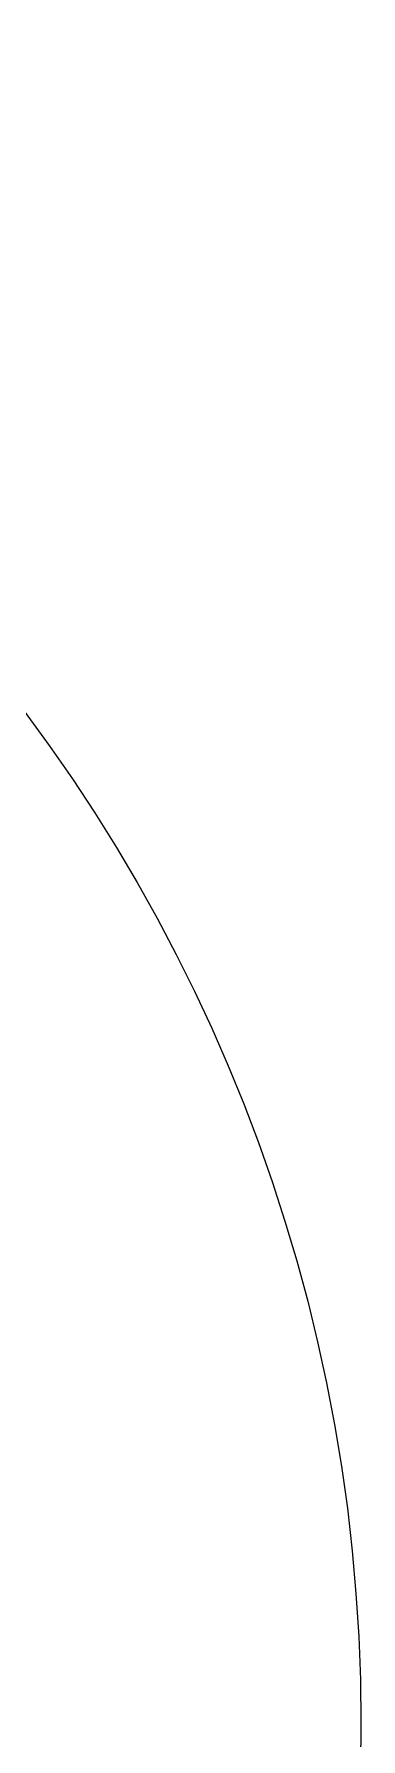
# Model space of a CAD drawing. Header units: millimetres. Extents: x -174154 to -170572, y -111302 to -109817.
# Drawn here: x -173341.225 to -173340.451, y -110601.421 to -110597.384 of the extents above; entities that cross this region are included whole.
import ezdxf

# ---------------------------------------------------------------- set-up
doc = ezdxf.new("R2010")
doc.units = ezdxf.units.MM
doc.linetypes.add('ACAD_ISO02W100', pattern=[15, 12, -3])
doc.layers.add('!Подложка', color=252, linetype='ACAD_ISO02W100', lineweight=25)
doc.layers.add('Марки помещений', color=7, linetype='Continuous', lineweight=18)

# ---------------------------------------------------------------- blocks, each defined once
blk = doc.blocks.new('ADSK_Марка_Помещение_2_ГОСТ21-501-2011 - Имя и Категория-86712-В_АР_ПЭ_02 Этаж')
at = {"layer": 'Марки помещений'}
blk.add_circle((1.928857696959173e-16, -1.244575859722303e-16), 4.000000000000004, dxfattribs=at)
blk = doc.blocks.new('A$C02fe7d8c')
at = {"layer": 'Марки помещений', "color": 251, "lineweight": 20, "true_color": 0x636466, "xscale": 99.99999999999993, "yscale": 99.99999999999993, "zscale": 99.99999999999993}
blk.add_blockref('ADSK_Марка_Помещение_2_ГОСТ21-501-2011 - Имя и Категория-86712-В_АР_ПЭ_02 Этаж', (6800.001669020428, 2340.354861435249), dxfattribs=at)

msp = doc.modelspace()

# ---------------------------------------------------------------- block references
at = {"layer": '!Подложка', "ltscale": 20, "xscale": 0.01, "yscale": 0.01, "zscale": 0.01}
msp.add_blockref('A$C02fe7d8c', (-173412.4511532319, -110624.7877293258), dxfattribs=at)

doc.saveas('drawing.dxf')
